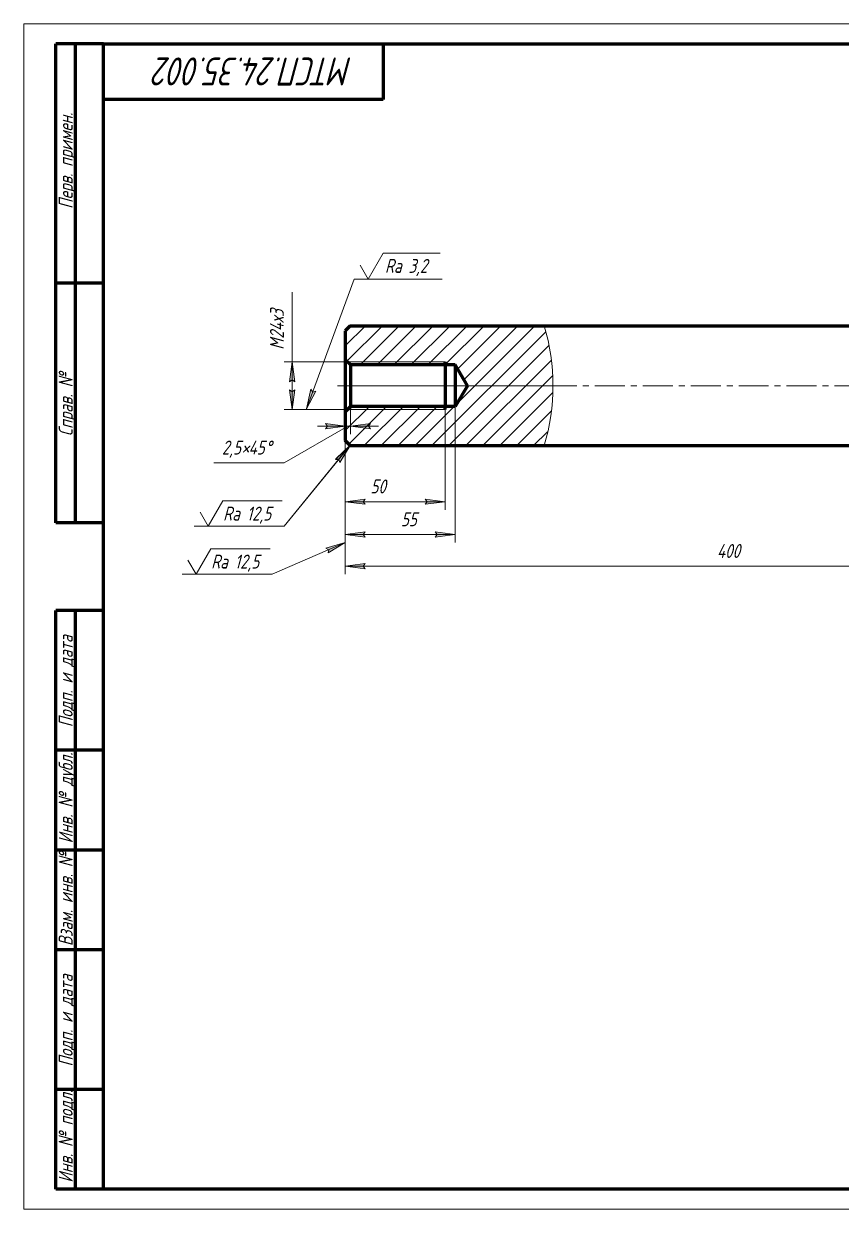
# Model space of a CAD drawing. Header units: millimetres. Extents: x 0 to 420, y 0 to 297.
# Drawn here: x 0 to 204.7, y 0 to 297 of the extents above; entities that cross this region are included whole.
import ezdxf

# ---------------------------------------------------------------- set-up
doc = ezdxf.new("R2010")
doc.units = ezdxf.units.MM
for name, pattern in [('K5LT_AXLED', [12, 7.5, -1.5, 1.5, -1.5]), ('K5LT_BASIC', [0]), ('K5LT_THIN', [0]), ('K5LT_THIN_INCLUDED_TO_HATCHING', [0])]:
    doc.linetypes.add(name, pattern=pattern)
doc.layers.add('Системный слой', color=7, linetype='Continuous')
doc.styles.add('KDIMTEXTSTYLE', font='GOST_AU.SHX', dxfattribs={"width": 0.96, "oblique": 15, "height": 5})
doc.styles.add('KTEXTSTYLE', font='GOST_AU.SHX', dxfattribs={"width": 0.96, "height": 5})
doc.dimstyles.new('KDIMSTYLE (0.50)', dxfattribs={"dimtxt": 5, "dimasz": 1, "dimexe": 2, "dimexo": 0, "dimgap": 1, "dimtad": 1, "dimlfac": 2, "dimtxsty": 'KDIMTEXTSTYLE', "dimsah": 1, "dimcen": 0, "dimdle": 1, "dimadec": 0, "dimazin": 0, "dimtfac": 0.667, "dimtmove": 0, "dimatfit": 3, "dimfxl": 1, "dimtvp": 1, "dimtolj": 1, "dimtzin": 0, "dimarcsym": 0})

# ---------------------------------------------------------------- blocks, each defined once
blk = doc.blocks.new('U0')
at = {"layer": 'Системный слой', "color": 150, "linetype": 'K5LT_BASIC', "lineweight": 60, "true_color": 0x0080ff}
for p, q in [((130.32, 191.32), (217.16, 191.32)), ((246.92, 191.32), (279.28, 191.32))]:
    blk.add_line(p, q, dxfattribs=at)
blk = doc.blocks.new('U1')
at = {"layer": 'Системный слой', "color": 150, "linetype": 'K5LT_BASIC', "lineweight": 60, "true_color": 0x0080ff}
for p, q in [((130.32, 221.32), (217.16, 221.32)), ((246.92, 221.32), (279.28, 221.32))]:
    blk.add_line(p, q, dxfattribs=at)
blk = doc.blocks.new('D0')
at = {"layer": 'Системный слой'}
for points in [[(85.53, 168.37), (85.03, 169.03), (85.53, 169.69), (80.53, 169.03)], [(108.03, 169.03), (103.03, 169.69), (103.53, 169.03), (103.03, 168.37)]]:
    blk.add_hatch(color=7, dxfattribs=at).paths.add_polyline_path(points)
at = {"layer": 'Системный слой', "color": 7, "linetype": 'K5LT_THIN', "lineweight": 18}
for p, q in [((80.53, 199.82), (80.53, 167.03)), ((108.03, 201.13), (108.03, 167.03)), ((80.53, 169.03), (85.53, 169.69)), ((85.53, 169.69), (85.03, 169.03)), ((103.53, 169.03), (103.03, 169.69)), ((103.03, 169.69), (108.03, 169.03)), ((85.53, 168.37), (80.53, 169.03)), ((85.03, 169.03), (85.53, 168.37)), ((108.03, 169.03), (103.03, 168.37)), ((103.03, 168.37), (103.53, 169.03))]:
    blk.add_line(p, q, dxfattribs=at)
blk.add_wipeout([(94.45, 170.03), (94.45, 175.02), (99.4, 175.02), (99.4, 170.03)]).dxf.layer = 'Системный слой'
blk.add_line((108.03, 169.03), (80.53, 169.03), dxfattribs=at)
at = {"layer": 'Системный слой', "color": 7, "insert": (94.45, 174.6), "char_height": 3.5, "attachment_point": 1, "style": 'KTEXTSTYLE'}
blk.add_mtext('\\H3.5;\\W0.965;\\Q15;\\Q15;55', dxfattribs=at)
blk = doc.blocks.new('KDIMARROW_01')
at = {"layer": 'Системный слой'}
blk.add_hatch(color=0, dxfattribs=at).paths.add_polyline_path([(0, 0), (-5, 0.66), (-4.5, 0), (-5, -0.66)])
at = {"layer": 'Системный слой', "color": 0, "linetype": 'K5LT_THIN', "lineweight": 18}
for p, q in [((-4.5, 0), (-5, 0.66)), ((-5, 0.66), (0, 0)), ((0, 0), (-5, -0.66)), ((-5, -0.66), (-4.5, 0)), ((0, 0), (-1, 0))]:
    blk.add_line(p, q, dxfattribs=at)
blk = doc.blocks.new('D1')
at = {"layer": 'Системный слой'}
blk.add_hatch(color=7, dxfattribs=at).paths.add_polyline_path([(100.53, 176.6), (105.53, 177.26), (100.53, 177.92), (101.03, 177.26)])
at = {"layer": 'Системный слой', "color": 7, "linetype": 'K5LT_THIN', "lineweight": 18}
for p, q in [((80.53, 199.82), (80.53, 175.26)), ((105.53, 201.13), (105.53, 175.26)), ((101.03, 177.26), (100.53, 177.92)), ((100.53, 177.92), (105.53, 177.26)), ((105.53, 177.26), (100.53, 176.6)), ((100.53, 176.6), (101.03, 177.26))]:
    blk.add_line(p, q, dxfattribs=at)
blk.add_wipeout([(86.81, 178.26), (86.81, 183.25), (92.03, 183.25), (92.03, 178.26)]).dxf.layer = 'Системный слой'
at = {"layer": 'Системный слой'}
blk.add_hatch(color=7, dxfattribs=at).paths.add_polyline_path([(85.03, 177.26), (85.53, 177.92), (80.53, 177.26), (85.53, 176.6)])
at = {"layer": 'Системный слой', "color": 7, "linetype": 'K5LT_THIN', "lineweight": 18}
for p, q in [((80.53, 177.26), (85.53, 177.92)), ((85.53, 176.6), (80.53, 177.26)), ((80.53, 177.26), (105.53, 177.26)), ((85.53, 177.92), (85.03, 177.26)), ((85.03, 177.26), (85.53, 176.6))]:
    blk.add_line(p, q, dxfattribs=at)
at = {"layer": 'Системный слой', "color": 7, "insert": (86.81, 182.83), "char_height": 3.5, "attachment_point": 1, "style": 'KTEXTSTYLE'}
blk.add_mtext('\\H3.5;\\W0.965;\\Q15;\\Q15;50', dxfattribs=at)
blk = doc.blocks.new('D2')
at = {"layer": 'Системный слой'}
for points in [[(75.53, 195.54), (80.53, 196.2), (75.53, 196.85), (76.03, 196.2)], [(86.34, 196.2), (86.84, 196.85), (81.84, 196.2), (86.84, 195.54)]]:
    blk.add_hatch(color=7, dxfattribs=at).paths.add_polyline_path(points)
at = {"layer": 'Системный слой', "color": 7, "linetype": 'K5LT_THIN', "lineweight": 18}
for p, q in [((80.53, 206.32), (80.53, 194.2)), ((81.84, 206.32), (81.84, 194.2)), ((81.18, 196.2), (65.21, 186.97)), ((80.53, 196.2), (73.53, 196.2)), ((80.53, 196.2), (75.53, 196.85)), ((75.53, 196.85), (76.03, 196.2)), ((76.03, 196.2), (75.53, 195.54)), ((75.53, 195.54), (80.53, 196.2)), ((80.53, 196.2), (81.84, 196.2)), ((86.84, 196.85), (81.84, 196.2)), ((81.84, 196.2), (86.84, 195.54)), ((81.84, 196.2), (88.84, 196.2)), ((86.34, 196.2), (86.84, 196.85)), ((86.84, 195.54), (86.34, 196.2))]:
    blk.add_line(p, q, dxfattribs=at)
blk.add_wipeout([(49.62, 187.97), (49.62, 193.05), (62.67, 193.05), (62.67, 187.97)]).dxf.layer = 'Системный слой'
blk.add_line((65.21, 186.97), (47.62, 186.97), dxfattribs=at)
at = {"layer": 'Системный слой', "color": 7, "char_height": 3.5, "attachment_point": 1, "style": 'KTEXTSTYLE'}
for s, insert in [('\\H3.5;\\W0.965;\\Q15;\\Q15;2,5', (49.62, 192.57)), ('\\H3.5;\\W0.965;\\Q15;\\Q15;×', (54.53, 192.57)), ('\\H3.5;\\W0.965;\\Q15;\\Q15;45', (56.29, 192.57)), ('\\H3.5;\\W0.965;\\Q15;\\Q15;°', (60.46, 192.57))]:
    blk.add_mtext(s, dxfattribs=dict(at, insert=insert))
blk = doc.blocks.new('KDIMARROW_02')
at = {"layer": 'Системный слой'}
blk.add_hatch(color=0, dxfattribs=at).paths.add_polyline_path([(4.5, 0), (5, 0.66), (0, 0), (5, -0.66)])
at = {"layer": 'Системный слой', "color": 0, "linetype": 'K5LT_THIN', "lineweight": 18}
for p, q in [((0, 0), (-1, 0)), ((5, 0.66), (0, 0)), ((0, 0), (5, -0.66)), ((0, 0), (7, 0)), ((4.5, 0), (5, 0.66)), ((5, -0.66), (4.5, 0))]:
    blk.add_line(p, q, dxfattribs=at)
blk = doc.blocks.new('D3')
at = {"layer": 'Системный слой'}
for points in [[(67.87, 207.32), (67.21, 212.32), (66.55, 207.32), (67.21, 207.82)], [(67.21, 200.32), (67.87, 205.32), (67.21, 204.82), (66.55, 205.32)]]:
    blk.add_hatch(color=7, dxfattribs=at).paths.add_polyline_path(points)
at = {"layer": 'Системный слой', "color": 7, "linetype": 'K5LT_THIN', "lineweight": 18}
for p, q in [((81.03, 212.32), (65.21, 212.32)), ((66.55, 207.32), (67.21, 212.32)), ((67.21, 212.32), (67.21, 213.32)), ((67.21, 212.32), (67.87, 207.32)), ((67.21, 212.32), (67.21, 200.32)), ((67.21, 207.82), (66.55, 207.32)), ((67.21, 200.32), (66.55, 205.32)), ((66.55, 205.32), (67.21, 204.82)), ((67.87, 207.32), (67.21, 207.82)), ((67.21, 204.82), (67.87, 205.32)), ((67.87, 205.32), (67.21, 200.32)), ((81.03, 200.32), (65.21, 200.32))]:
    blk.add_line(p, q, dxfattribs=at)
blk.add_wipeout([(66.21, 215.32), (61.22, 215.32), (61.22, 227.21), (66.21, 227.21)]).dxf.layer = 'Системный слой'
blk.add_line((67.21, 213.32), (67.21, 229.71), dxfattribs=at)
at = {"layer": 'Системный слой', "color": 7, "char_height": 3.5, "attachment_point": 1, "rotation": 90, "style": 'KTEXTSTYLE'}
for s, insert in [('\\H3.5;\\W0.965;\\Q15;\\Q15;24х3', (61.64, 218.1)), ('\\H3.5;\\W0.965;\\Q15;\\Q15;M', (61.64, 215.32))]:
    blk.add_mtext(s, dxfattribs=dict(at, insert=insert))
blk = doc.blocks.new('D4')
at = {"layer": 'Системный слой'}
for points in [[(85.53, 160.43), (85.03, 161.08), (85.53, 161.74), (80.53, 161.08)], [(280.53, 161.08), (275.53, 161.74), (276.03, 161.08), (275.53, 160.43)]]:
    blk.add_hatch(color=7, dxfattribs=at).paths.add_polyline_path(points)
at = {"layer": 'Системный слой', "color": 7, "linetype": 'K5LT_THIN', "lineweight": 18}
for p, q in [((80.53, 192.57), (80.53, 159.08)), ((280.53, 192.57), (280.53, 159.08)), ((80.53, 161.08), (85.53, 161.74)), ((85.53, 160.43), (80.53, 161.08)), ((85.53, 161.74), (85.03, 161.08)), ((85.03, 161.08), (85.53, 160.43)), ((276.03, 161.08), (275.53, 161.74)), ((275.53, 161.74), (280.53, 161.08)), ((280.53, 161.08), (275.53, 160.43)), ((275.53, 160.43), (276.03, 161.08))]:
    blk.add_line(p, q, dxfattribs=at)
blk.add_wipeout([(173.56, 162.08), (173.56, 167.08), (181.18, 167.08), (181.18, 162.08)]).dxf.layer = 'Системный слой'
blk.add_line((280.53, 161.08), (80.53, 161.08), dxfattribs=at)
at = {"layer": 'Системный слой', "color": 7, "insert": (173.56, 166.66), "char_height": 3.5, "attachment_point": 1, "style": 'KTEXTSTYLE'}
blk.add_mtext('\\H3.5;\\W0.965;\\Q15;\\Q15;400', dxfattribs=at)
blk = doc.blocks.new('U3')
at = {"layer": 'Системный слой'}
blk.add_hatch(color=7, dxfattribs=at).paths.add_polyline_path([(70.8, 200.51), (73.15, 204.98), (72.36, 204.73), (71.91, 205.43)])
at = {"layer": 'Системный слой', "color": 7, "linetype": 'K5LT_THIN', "lineweight": 18}
for p, q in [((86.28, 233.01), (90.03, 239.5)), ((90.03, 239.5), (104.28, 239.5)), ((84.26, 236.51), (86.28, 233.01)), ((82.78, 233.01), (70.8, 200.51)), ((82.78, 233.01), (104.8, 233.01)), ((70.8, 200.51), (71.91, 205.43)), ((73.15, 204.98), (70.8, 200.51)), ((71.91, 205.43), (72.36, 204.73)), ((72.36, 204.73), (73.15, 204.98))]:
    blk.add_line(p, q, dxfattribs=at)
at = {"layer": 'Системный слой', "color": 7, "insert": (90.45, 238.08), "char_height": 3.5, "attachment_point": 1, "style": 'KTEXTSTYLE'}
blk.add_mtext('\\H3.5;\\W0.965;\\Q15;\\Q15;Ra 3,2', dxfattribs=at)
blk = doc.blocks.new('U5')
at = {"layer": 'Системный слой'}
blk.add_hatch(color=7, dxfattribs=at).paths.add_polyline_path([(76.2, 164.44), (80.53, 167.03), (75.68, 165.64), (76.4, 165.24)])
blk.add_hatch(color=7, dxfattribs=at).paths.add_polyline_path([(76.2, 164.44), (80.53, 167.03), (75.68, 165.64), (76.4, 165.24)])
at = {"layer": 'Системный слой', "color": 7, "linetype": 'K5LT_THIN', "lineweight": 18}
for p, q in [((62.21, 159.08), (80.53, 167.03)), ((62.21, 159.08), (80.53, 167.03)), ((75.68, 165.64), (80.53, 167.03)), ((75.68, 165.64), (80.53, 167.03)), ((80.53, 167.03), (76.2, 164.44)), ((80.53, 167.03), (76.2, 164.44)), ((43.15, 159.08), (46.85, 165.49)), ((46.85, 165.49), (61.69, 165.49)), ((76.4, 165.24), (75.68, 165.64)), ((76.4, 165.24), (75.68, 165.64)), ((76.2, 164.44), (76.4, 165.24)), ((76.2, 164.44), (76.4, 165.24)), ((41.13, 162.58), (43.15, 159.08)), ((62.21, 159.08), (39.65, 159.08))]:
    blk.add_line(p, q, dxfattribs=at)
at = {"layer": 'Системный слой', "color": 7, "insert": (46.93, 164.01), "char_height": 3.5, "attachment_point": 1, "style": 'KTEXTSTYLE'}
blk.add_mtext('\\H3.5;\\W0.965;\\Q15;\\Q15;Ra 12,5', dxfattribs=at)
blk = doc.blocks.new('U7')
at = {"layer": 'Системный слой'}
for points in [[(79.12, 187.04), (81.78, 191.32), (78.1, 187.87), (78.93, 187.84)], [(79.13, 187.12), (81.78, 191.41), (78.11, 187.96), (78.93, 187.93)]]:
    blk.add_hatch(color=7, dxfattribs=at).paths.add_polyline_path(points)
at = {"layer": 'Системный слой', "color": 7, "linetype": 'K5LT_THIN', "lineweight": 18}
for p, q in [((65.21, 171.1), (81.78, 191.41)), ((65.21, 171.1), (81.78, 191.32)), ((78.1, 187.87), (81.78, 191.32)), ((78.11, 187.96), (81.78, 191.41)), ((81.78, 191.32), (79.12, 187.04)), ((81.78, 191.41), (79.13, 187.12)), ((78.93, 187.84), (78.1, 187.87)), ((78.93, 187.93), (78.11, 187.96)), ((79.13, 187.12), (78.93, 187.93)), ((79.12, 187.04), (78.93, 187.84)), ((46.16, 171.1), (49.86, 177.51)), ((49.86, 177.51), (64.69, 177.51)), ((44.14, 174.6), (46.16, 171.1)), ((65.21, 171.1), (42.66, 171.1))]:
    blk.add_line(p, q, dxfattribs=at)
at = {"layer": 'Системный слой', "color": 7, "insert": (49.93, 176.03), "char_height": 3.5, "attachment_point": 1, "style": 'KTEXTSTYLE'}
blk.add_mtext('\\H3.5;\\W0.965;\\Q15;\\Q15;Ra 12,5', dxfattribs=at)
blk = doc.blocks.new('U11')
at = {"color": 7, "linetype": 'K5LT_THIN', "lineweight": 18}
for p, q in [((0, 0), (0, 297)), ((0, 297), (420, 297)), ((420, 0), (0, 0))]:
    blk.add_line(p, q, dxfattribs=at)
at = {"color": 150, "linetype": 'K5LT_BASIC', "lineweight": 60, "true_color": 0x0080ff}
for p, q in [((8, 172), (8, 292)), ((20, 292), (8, 292)), ((13, 172), (13, 292)), ((20, 5), (20, 292)), ((20, 292), (415, 292)), ((90, 292), (90, 278)), ((90, 278), (20, 278)), ((20, 232), (8, 232)), ((20, 172), (8, 172)), ((8, 5), (8, 150)), ((20, 150), (8, 150)), ((13, 5), (13, 150)), ((20, 115), (8, 115)), ((20, 90), (8, 90)), ((20, 65), (8, 65)), ((20, 30), (8, 30)), ((20, 5), (8, 5)), ((415, 5), (20, 5))]:
    blk.add_line(p, q, dxfattribs=at)
at = {"color": 7, "attachment_point": 1, "style": 'KTEXTSTYLE'}
for s, insert, char_height, rotation in [('\\H3.5;\\W0.965;\\Q15;\\Q15;\\H7.00;МТСП.24.35.002', (82.39, 281.55), 7, 180), ('\\H3.5;\\W0.965;\\Q15;\\Q15;Перв. примен.', (8.77, 250.61), 3.5, 90), ('\\H3.5;\\W0.965;\\Q15;\\Q15;Справ. №', (8.77, 193.68), 3.5, 90), ('\\H3.5;\\W0.965;\\Q15;\\Q15;Подп. и дата', (8.77, 120.75), 3.5, 90), ('\\H3.5;\\W0.965;\\Q15;\\Q15;Инв. № дубл.', (8.77, 91.67), 3.5, 90), ('\\H3.5;\\W0.965;\\Q15;\\Q15;Взам. инв. №', (8.77, 65.94), 3.5, 90), ('\\H3.5;\\W0.965;\\Q15;\\Q15;Подп. и дата', (8.77, 35.75), 3.5, 90), ('\\H3.5;\\W0.965;\\Q15;\\Q15;Инв. № подл.', (8.77, 6.67), 3.5, 90)]:
    blk.add_mtext(s, dxfattribs=dict(at, insert=insert, char_height=char_height, rotation=rotation))

msp = doc.modelspace()

# ---------------------------------------------------------------- hatches: boundary and pattern name
at = {"layer": 'Системный слой'}
h = msp.add_hatch(dxfattribs=at)
h.set_pattern_fill('', angle=45, style=0, pattern_type=0)
h.set_pattern_definition([(45, (0, 0), (-2.12132, 2.12132), [])])
h.paths.add_polyline_path([(130.3168, 221.3216), (81.7773, 221.3216), (80.5273, 220.0716), (80.5273, 212.8216), (81.8392, 211.5097), (108.0273, 211.5097), (111.1446, 206.3216), (108.0273, 201.1335), (81.8392, 201.1335), (80.5273, 199.8216), (80.5273, 192.5716), (81.7773, 191.3216), (130.3168, 191.3216), (131.7903, 197.5977), (132.4758, 204.0079), (132.3629, 210.4536), (131.4532, 216.8358)])

# ---------------------------------------------------------------- linework, layer by layer
at = {"layer": 'Системный слой', "color": 150, "linetype": 'K5LT_BASIC', "lineweight": 60, "true_color": 0x0080ff}
for p, q in [((81.7773, 221.3216), (80.5273, 220.0716)), ((80.5273, 220.0716), (80.5273, 212.8216)), ((81.7773, 221.3216), (130.3168, 221.3216)), ((81.8392, 211.5097), (80.5273, 212.8216)), ((80.5273, 212.8216), (80.5273, 199.8216)), ((108.0273, 211.5097), (81.8392, 211.5097)), ((81.8392, 211.5097), (81.8392, 201.1335)), ((105.5273, 211.5097), (105.5273, 212.3216)), ((105.5273, 211.5097), (105.5273, 201.1335)), ((111.1446, 206.3216), (108.0273, 211.5097)), ((108.0273, 211.5097), (108.0273, 201.1335)), ((111.1446, 206.3216), (108.0273, 201.1335)), ((81.8392, 201.1335), (80.5273, 199.8216)), ((80.5273, 199.8216), (80.5273, 192.5716)), ((108.0273, 201.1335), (81.8392, 201.1335)), ((105.5273, 200.3216), (105.5273, 201.1335)), ((81.7773, 191.3216), (80.5273, 192.5716)), ((81.7773, 191.3216), (130.3168, 191.3216))]:
    msp.add_line(p, q, dxfattribs=at)
at = {"layer": 'Системный слой', "color": 7, "linetype": 'K5LT_THIN', "lineweight": 18}
for p, q in [((81.0273, 212.3216), (105.5273, 212.3216)), ((81.0273, 200.3216), (105.5273, 200.3216))]:
    msp.add_line(p, q, dxfattribs=at)
at = {"layer": 'Системный слой', "color": 30, "linetype": 'K5LT_AXLED', "lineweight": 18, "true_color": 0xff8000}
for p, q in [((78.5273, 206.3216), (134.5273, 206.3216)), ((282.5273, 206.3216), (78.5273, 206.3216))]:
    msp.add_line(p, q, dxfattribs=at)
at = {"layer": 'Системный слой', "color": 7, "linetype": 'K5LT_THIN_INCLUDED_TO_HATCHING', "lineweight": 18}
msp.add_arc((80.5273, 206.3216), 52, 343.234127, 16.765873, dxfattribs=at)

# ---------------------------------------------------------------- block references
at = {"layer": 'Системный слой'}
for name in ['U1', 'U0']:
    msp.add_blockref(name, (0, 0), dxfattribs=at)

# ---------------------------------------------------------------- next in the draw order: dimensions: what is measured, and where the dimension line sits
at = {"layer": 'Системный слой', "color": 7}
dim = msp.add_linear_dim(base=(108.0273, 169.0295), p1=(80.5273, 199.8216), p2=(108.0273, 201.1335), dimstyle='KDIMSTYLE (0.50)', override={"dimexo": 0, "dimpost": '\\H3.5;\\W0.965;\\Q15;<>', "dimblk1": 'KDIMARROW_01', "dimblk2": 'KDIMARROW_01', "dimse1": 0, "dimse2": 0, "dimclrt": 7, "dimtol": 1, "dimtp": 0, "dimtm": 0, "dimtdec": 5, "dimtolj": 1}, dxfattribs=at)
dim.commit()
dim.dimension.update_dxf_attribs({"geometry": 'D0', "text_midpoint": (97.0273, 169.0295), "dimtype": 160})

# ---------------------------------------------------------------- next in the draw order: dimensions: what is measured, and where the dimension line sits
dim = msp.add_linear_dim(base=(80.5273, 177.2584), p1=(105.5273, 201.1335), p2=(80.5273, 199.8216), dimstyle='KDIMSTYLE (0.50)', override={"dimexo": 0, "dimpost": '\\H3.5;\\W0.965;\\Q15;<>', "dimblk1": 'KDIMARROW_01', "dimblk2": 'KDIMARROW_01', "dimse1": 0, "dimse2": 0, "dimclrt": 7, "dimtol": 1, "dimtp": 0, "dimtm": 0, "dimtdec": 5, "dimtolj": 1}, dxfattribs=at)
dim.commit()
dim.dimension.update_dxf_attribs({"geometry": 'D1', "text_midpoint": (89.5273, 177.2584), "dimtype": 160})

# ---------------------------------------------------------------- next in the draw order: dimensions: what is measured, and where the dimension line sits
dim = msp.add_linear_dim(base=(80.5273, 196.1966), p1=(81.8392, 206.3216), p2=(80.5273, 206.3216), text='\\H3.5;\\W0.965;\\Q15;\\H3.5;\\W0.965;\\Q15;\\Q15;2,5\\H3.5;\\W0.965;\\Q15;\\Q15;\\Q15;×\\Q15;45\\Q15;°\\Q15;', dimstyle='KDIMSTYLE (0.50)', override={"dimexo": 0, "dimtoh": 1, "dimblk1": 'KDIMARROW_02', "dimblk2": 'KDIMARROW_02', "dimse1": 0, "dimse2": 0, "dimclrt": 7, "dimtmove": 1, "dimtolj": 1}, dxfattribs=at)
dim.commit()
dim.dimension.update_dxf_attribs({"geometry": 'D2', "text_midpoint": (63.2119, 186.9734), "dimtype": 160})

# ---------------------------------------------------------------- next in the draw order: dimensions: what is measured, and where the dimension line sits
dim = msp.add_linear_dim(base=(67.2119, 212.3216), p1=(81.0273, 200.3216), p2=(81.0273, 212.3216), angle=90, dimstyle='KDIMSTYLE (0.50)', override={"dimexo": 0, "dimpost": '\\H3.5;\\W0.965;\\Q15;М<>\\H3.5;\\W0.965;\\Q15;\\Q15;х3', "dimblk1": 'KDIMARROW_01', "dimblk2": 'KDIMARROW_01', "dimse1": 0, "dimse2": 0, "dimclrt": 7, "dimtol": 1, "dimtp": 0, "dimtm": 0, "dimtdec": 5, "dimtolj": 1}, dxfattribs=at)
dim.commit()
dim.dimension.update_dxf_attribs({"geometry": 'D3', "text_midpoint": (67.2119, 221.5149), "dimtype": 160})
dim = msp.add_linear_dim(base=(280.5273, 161.0844), p1=(80.5273, 192.5716), p2=(280.5273, 192.5716), dimstyle='KDIMSTYLE (0.50)', override={"dimexo": 0, "dimpost": '\\H3.5;\\W0.965;\\Q15;<>', "dimblk1": 'KDIMARROW_01', "dimblk2": 'KDIMARROW_01', "dimse1": 0, "dimse2": 0, "dimclrt": 7, "dimtol": 1, "dimtp": 0, "dimtm": 0, "dimtdec": 5, "dimtolj": 1}, dxfattribs=at)
dim.commit()
dim.dimension.update_dxf_attribs({"geometry": 'D4', "text_midpoint": (177.5273, 161.0844), "dimtype": 160})

# ---------------------------------------------------------------- next in the draw order: block references
msp.add_blockref('U11', (0, 0))
at = {"layer": 'Системный слой'}
for name in ['U3', 'U7', 'U5']:
    msp.add_blockref(name, (0, 0), dxfattribs=at)

doc.saveas('drawing.dxf')
